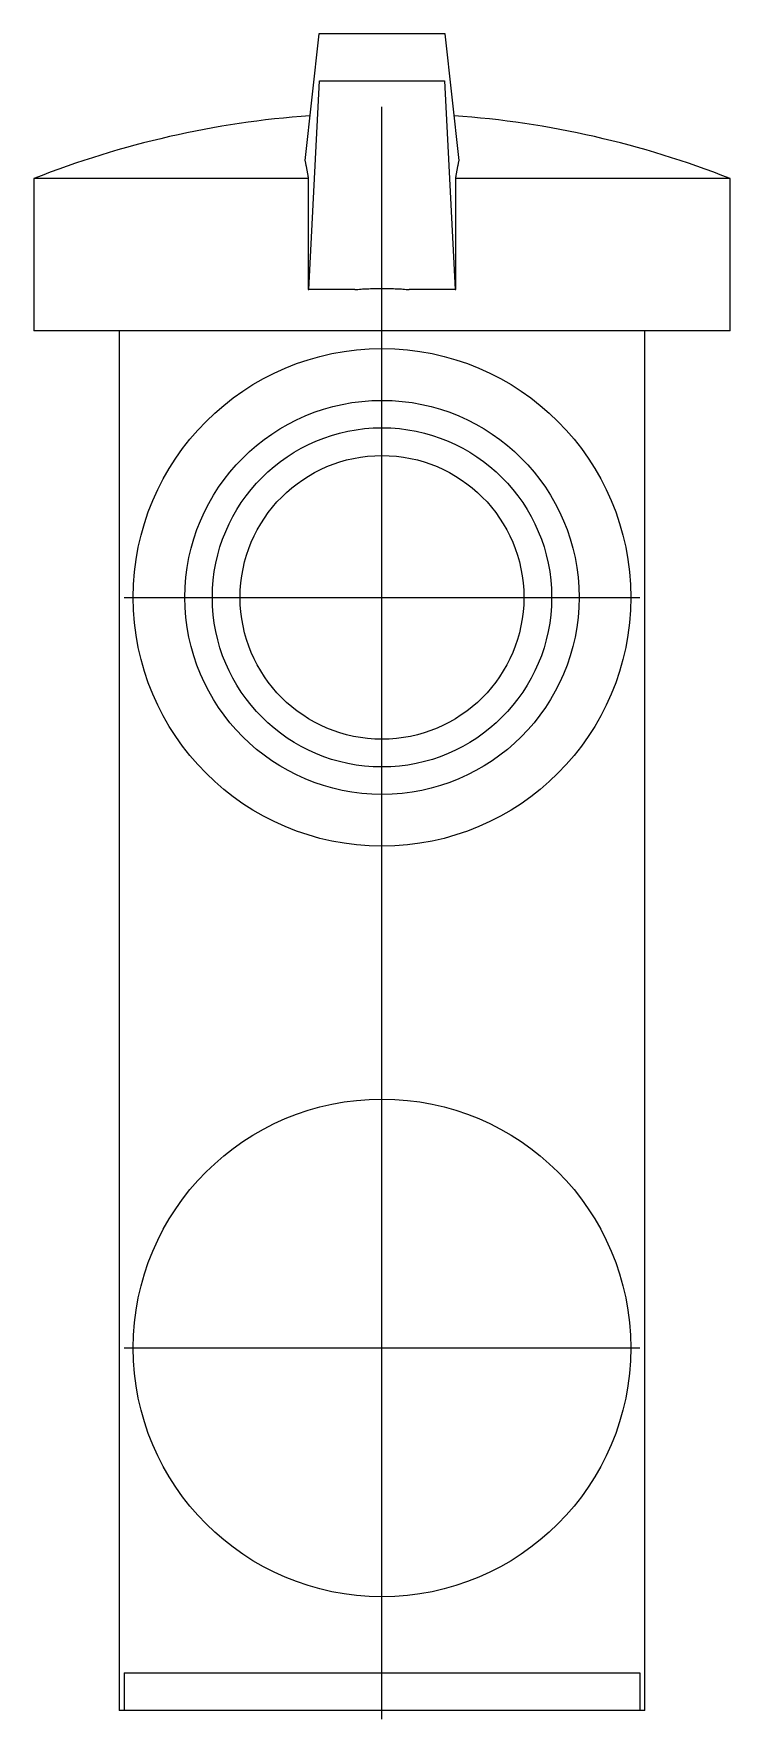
# Model space of a CAD drawing. Extents: x -4.6 to 4.6, y -0.1 to 22.3.
import ezdxf

# ---------------------------------------------------------------- set-up
doc = ezdxf.new("R2010")
doc.units = 0
doc.header["$MEASUREMENT"] = 0
doc.layers.get('0').update_dxf_attribs({"linetype": 'CONTINUOUS'})

msp = doc.modelspace()

# ---------------------------------------------------------------- linework, layer by layer
at = {"color": 7, "linetype": 'Continuous'}
for p, q in [((-0.84, 22.34), (-1.026, 20.65)), ((-0.808, 22.34), (-0.84, 22.34)), ((0, 22.34), (-0.808, 22.34)), ((0.808, 22.34), (0, 22.34)), ((0.84, 22.34), (0.808, 22.34)), ((1.026, 20.65), (0.84, 22.34)), ((-0.976, 18.93), (-0.833, 21.71)), ((-0.833, 21.71), (-0.808, 21.71)), ((-0.808, 21.71), (0, 21.71)), ((0, 21.71), (0.808, 21.71)), ((0.808, 21.71), (0.833, 21.71)), ((0.833, 21.71), (0.976, 18.93)), ((-1.026, 20.65), (-1.024, 20.644)), ((-1.024, 20.644), (-1.023, 20.637)), ((-1.023, 20.637), (-1.022, 20.631)), ((-1.022, 20.631), (-1.02, 20.624)), ((-1.02, 20.624), (-1.019, 20.618)), ((-1.019, 20.618), (-1.018, 20.611)), ((-1.018, 20.611), (-1.017, 20.605)), ((-1.017, 20.605), (-1.015, 20.598)), ((-1.015, 20.598), (-1.014, 20.592)), ((-1.014, 20.592), (-1.013, 20.585)), ((-1.013, 20.585), (-1.012, 20.578)), ((-1.012, 20.578), (-1.01, 20.572)), ((-1.01, 20.572), (-1.009, 20.565)), ((-1.009, 20.565), (-1.008, 20.558)), ((-1.008, 20.558), (-1.007, 20.552)), ((-1.007, 20.552), (-1.005, 20.545)), ((-1.005, 20.545), (-1.004, 20.538)), ((-1.004, 20.538), (-1.003, 20.531)), ((-1.003, 20.531), (-1.001, 20.524)), ((-1.001, 20.524), (-1, 20.517)), ((-1, 20.517), (-0.999, 20.51)), ((-0.999, 20.51), (-0.998, 20.503)), ((-0.998, 20.503), (-0.997, 20.496)), ((-0.997, 20.496), (-0.995, 20.489)), ((-0.995, 20.489), (-0.994, 20.482)), ((-0.994, 20.482), (-0.993, 20.475)), ((-0.993, 20.475), (-0.992, 20.468)), ((-0.992, 20.468), (-0.99, 20.461)), ((-0.99, 20.461), (-0.989, 20.454)), ((-0.989, 20.454), (-0.988, 20.446)), ((-0.988, 20.446), (-0.987, 20.439)), ((-0.987, 20.439), (-0.985, 20.432)), ((0.985, 20.432), (0.987, 20.439)), ((0.987, 20.439), (0.988, 20.446)), ((0.988, 20.446), (0.989, 20.454)), ((0.989, 20.454), (0.99, 20.461)), ((0.99, 20.461), (0.992, 20.468)), ((0.992, 20.468), (0.993, 20.475)), ((0.993, 20.475), (0.994, 20.482)), ((0.994, 20.482), (0.995, 20.489)), ((0.995, 20.489), (0.997, 20.496)), ((0.997, 20.496), (0.998, 20.503)), ((0.998, 20.503), (0.999, 20.51)), ((0.999, 20.51), (1, 20.517)), ((1, 20.517), (1.001, 20.524)), ((1.001, 20.524), (1.003, 20.531)), ((1.003, 20.531), (1.004, 20.538)), ((1.004, 20.538), (1.005, 20.545)), ((1.005, 20.545), (1.007, 20.552)), ((1.007, 20.552), (1.008, 20.558)), ((1.008, 20.558), (1.009, 20.565)), ((1.009, 20.565), (1.01, 20.572)), ((1.01, 20.572), (1.012, 20.578)), ((1.012, 20.578), (1.013, 20.585)), ((1.013, 20.585), (1.014, 20.592)), ((1.014, 20.592), (1.015, 20.598)), ((1.015, 20.598), (1.017, 20.605)), ((1.017, 20.605), (1.018, 20.611)), ((1.018, 20.611), (1.019, 20.618)), ((1.019, 20.618), (1.02, 20.624)), ((1.02, 20.624), (1.022, 20.631)), ((1.022, 20.631), (1.023, 20.637)), ((1.023, 20.637), (1.024, 20.644)), ((1.024, 20.644), (1.026, 20.65)), ((-0.982, 20.41), (-4.64, 20.41)), ((-4.64, 20.41), (-4.64, 18.38)), ((-0.985, 20.432), (-0.984, 20.425)), ((-0.984, 20.425), (-0.983, 20.417)), ((-0.983, 20.417), (-0.982, 20.41)), ((-0.982, 20.41), (-0.982, 18.93)), ((0.982, 20.41), (0.983, 20.417)), ((4.64, 20.41), (0.982, 20.41)), ((0.982, 18.93), (0.982, 20.41)), ((0.983, 20.417), (0.984, 20.425)), ((0.984, 20.425), (0.985, 20.432)), ((4.64, 18.38), (4.64, 20.41)), ((-0.982, 18.93), (-0.976, 18.93)), ((-0.361, 18.93), (-0.976, 18.93)), ((-0.361, 18.93), (-0.341, 18.932)), ((-0.341, 18.932), (-0.32, 18.934)), ((-0.32, 18.934), (-0.3, 18.935)), ((-0.3, 18.935), (-0.279, 18.937)), ((-0.279, 18.937), (-0.258, 18.939)), ((-0.258, 18.939), (-0.238, 18.94)), ((-0.238, 18.94), (-0.217, 18.941)), ((-0.217, 18.941), (-0.196, 18.942)), ((-0.196, 18.942), (-0.176, 18.943)), ((-0.176, 18.943), (-0.155, 18.944)), ((-0.155, 18.944), (-0.134, 18.945)), ((-0.134, 18.945), (-0.114, 18.946)), ((-0.114, 18.946), (-0.093, 18.946)), ((-0.093, 18.946), (-0.072, 18.947)), ((-0.072, 18.947), (-0.052, 18.947)), ((-0.052, 18.947), (-0.031, 18.947)), ((-0.031, 18.947), (-0.01, 18.947)), ((-0.01, 18.947), (0.01, 18.947)), ((0.01, 18.947), (0.031, 18.947)), ((0.031, 18.947), (0.052, 18.947)), ((0.052, 18.947), (0.072, 18.947)), ((0.072, 18.947), (0.093, 18.946)), ((0.093, 18.946), (0.114, 18.946)), ((0.114, 18.946), (0.134, 18.945)), ((0.134, 18.945), (0.155, 18.944)), ((0.155, 18.944), (0.176, 18.943)), ((0.176, 18.943), (0.196, 18.942)), ((0.196, 18.942), (0.217, 18.941)), ((0.217, 18.941), (0.238, 18.94)), ((0.238, 18.94), (0.258, 18.939)), ((0.258, 18.939), (0.279, 18.937)), ((0.279, 18.937), (0.3, 18.935)), ((0.3, 18.935), (0.32, 18.934)), ((0.32, 18.934), (0.341, 18.932)), ((0.341, 18.932), (0.361, 18.93)), ((0.976, 18.93), (0.361, 18.93)), ((0.976, 18.93), (0.982, 18.93)), ((0, 18.38), (-4.64, 18.38)), ((-3.5, 18.38), (-3.5, 0)), ((4.64, 18.38), (0, 18.38)), ((3.5, 0), (3.5, 18.38)), ((-3.435, 0.5), (3.435, 0.5)), ((-3.435, 0.5), (-3.435, 0)), ((3.435, 0.5), (3.435, 0)), ((-3.435, 0), (-3.5, 0)), ((3.435, 0), (-3.435, 0)), ((3.5, 0), (3.435, 0))]:
    msp.add_line(p, q, dxfattribs=at)
at = {"color": 3, "linetype": 'Continuous'}
for p, q in [((0, -0.118), (0, 21.367)), ((-3.433, 14.83), (3.433, 14.83)), ((-3.433, 4.83), (3.433, 4.83))]:
    msp.add_line(p, q, dxfattribs=at)
at = {"color": 7, "linetype": 'Continuous'}
for centre, radius in [((0, 14.83), 3.315), ((0, 14.83), 2.625), ((0, 14.83), 2.26), ((0, 14.83), 1.89), ((0, 4.83), 3.315)]:
    msp.add_circle(centre, radius, dxfattribs=at)
for centre, start, end in [((-0.058, 8.78), 94.1386, 111.5044), ((0.058, 8.78), 68.4956, 85.8614)]:
    msp.add_arc(centre, 12.5, start, end, dxfattribs=at)

doc.saveas('drawing.dxf')
